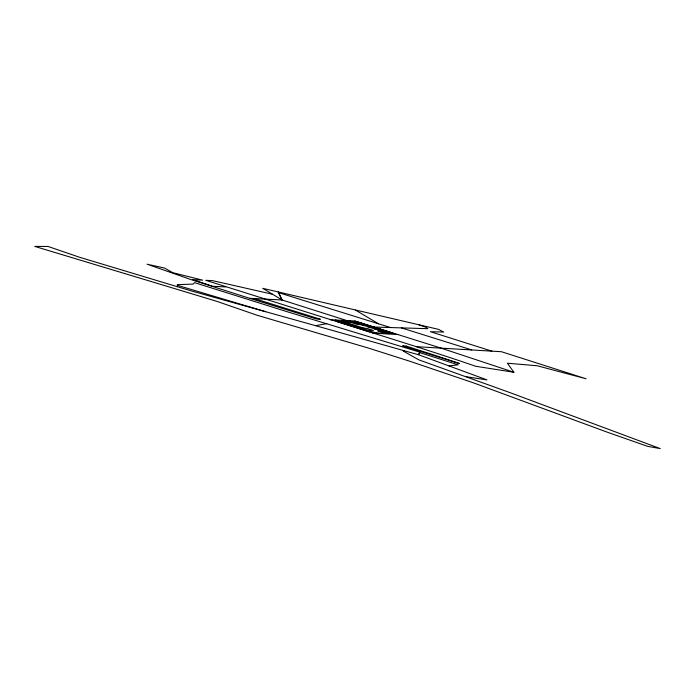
<?xml version="1.0" encoding="UTF-8"?>
<svg xmlns="http://www.w3.org/2000/svg" width="695" height="695" viewBox="0 0 695 695"><rect width="100%" height="100%" fill="white"/><g stroke="black" fill="none" stroke-linecap="round" stroke-linejoin="round"><path stroke-width="1.04" d="M466.693 376.812L486.96 379.887L418.433 354.702L404.412 350.801L403.143 351.001L418.703 359.802L510.043 392.649L660.25 448.596L647.705 446.355L608.09 432.49L473.929 383.023L410.085 361.339L369.158 348.299L257.15 315.269L216.736 301.309L34.75 246.404L48.042 246.456L79.525 257.254L191.698 291.031L315.53 325.651L326.772 323.688M449.066 365.891L458.187 364.832L419.728 352.608L418.433 354.702L419.971 352.209L286.349 311.464L194.539 282.639L193.245 284.081L177.312 284.681L177.486 286.661M374.023 327.058L427.859 328.674L425.714 327.163L419.12 324.939M225.71 286.931L212.557 286.253L192.776 279.633L202.575 280.137L172.751 272.683L164.567 268.062L147.062 264.187L190.856 279.538L243.997 296.539L316.746 319.048L320.412 319.24L254.327 298.572M249.809 298.337L282.031 299.979L346.953 320.604M330.273 319.743L354.737 321.003L440.969 348.091L513.918 372.268L507.376 363.216L537.278 365.77L586.024 378.758L501.451 351.722L416.375 346.675L205.781 280.311L212.635 280.667L272.492 294.228M353.251 322.15L336.215 321.272L372.364 332.757L389.391 333.626L348.708 320.69M341.697 322.028L347.847 322.35L341.471 320.317M355.093 322.723L361.122 323.027M344.077 323.774L347.769 323.957M361.113 324.643L357.421 324.461L349.559 321.959M361.469 324.747L367.499 325.06M367.855 326.772L373.884 327.084M374.231 328.805L380.261 329.109M380.617 330.829L386.646 331.141M364.493 330.255L368.185 330.446L376.047 332.94M381.529 331.133L377.837 330.942L385.699 333.444M386.993 332.853L393.022 333.166L354.737 321.003M373.041 333.122L397.835 334.538M513.918 372.268L475.701 366.265L462.166 361.652A336.84 32.283 15.2 0 0 445.165 355.996L416.375 346.675M315.53 325.651L404.412 350.801M177.355 285.306L265.768 311.742M491.869 351.149L430.361 331.689L443.731 332.08L438.337 329.317L262.71 288.329L282.031 299.979L278.226 291.969L278.556 292.638L390.59 327.554M401.345 327.875L471.792 349.941M345.311 322.219L364.458 328.301M335.433 320.013L341.818 322.037M360.957 328.118L367.342 330.142L373.371 330.455L366.995 328.431L360.835 328.11L339.907 321.464M355.571 310.126L378.506 323.792M278.556 292.638L282.031 299.979M406.262 346.093L402.622 345.884L459.395 363.537L452.801 361.287A315.808 30.267 15.2 0 0 433.88 354.971L406.262 346.093"/></g></svg>
